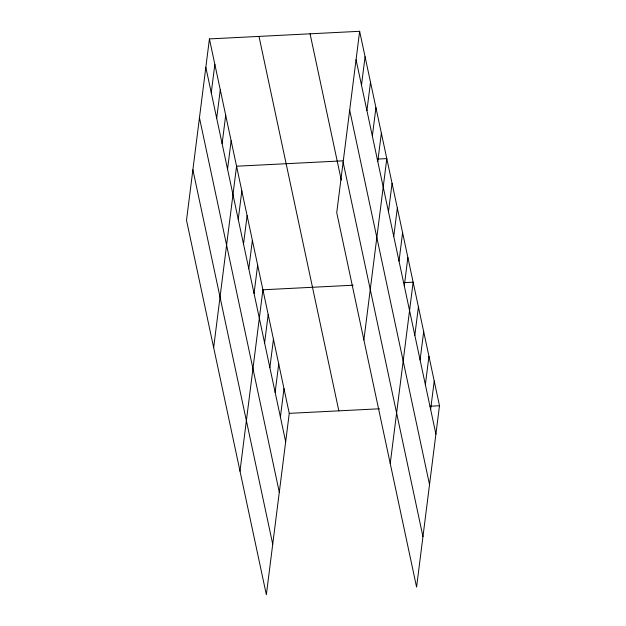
<?xml version="1.0" encoding="UTF-8"?>
<svg xmlns="http://www.w3.org/2000/svg" width="626" height="626" viewBox="0 0 626 626"><rect width="100%" height="100%" fill="white"/><g stroke="black" fill="none" stroke-linecap="round" stroke-linejoin="round"><path stroke-width="0.94" d="M209.42 38.914L186.509 220.258L266.355 594.7L289.259 413.356L209.42 38.914L359.645 31.3L439.491 405.742L416.58 587.086L336.741 212.644L359.645 31.3M211.259 92.773L214.843 64.376M216.69 118.236L220.274 89.839M222.12 143.698L225.704 115.301M227.551 169.153L231.135 140.756M213.654 347.571L236.565 166.219L342.938 160.835M238.248 219.335L241.832 190.938M243.514 244.046L247.106 215.649M248.788 268.757L252.372 240.361M254.054 293.469L257.646 265.072M240.001 471.135L262.912 289.791L353.166 285.213M264.595 342.899L268.186 314.502M269.869 367.611L273.452 339.214M275.135 392.322L278.726 363.925M280.409 417.033L283.993 388.636M361.492 85.159L365.075 56.763M366.922 110.622L370.506 82.225M372.345 136.085L375.936 107.688M377.775 161.547L381.367 133.15M363.886 339.957L386.798 158.613L377.259 159.09M388.48 211.721L392.064 183.324M393.746 236.432L397.33 208.035M399.02 261.144L402.604 232.747M404.286 285.863L407.87 257.466M390.233 463.522L413.144 282.177L403.606 282.662M414.827 335.286L418.411 306.889M420.093 359.997L423.685 331.6M425.367 384.708L428.951 356.311M430.633 409.427L434.225 381.031M289.259 413.356L379.512 408.778M429.96 406.227L439.491 405.742M356.061 59.697L435.907 434.139M349.684 110.168L429.53 484.61M343.111 162.173L422.957 536.615M310.073 33.812L341.272 180.131M258.992 36.402L338.838 410.844M205.829 67.311L285.675 441.753M199.451 117.782L279.298 492.224M192.886 169.787L272.733 544.229"/></g></svg>
